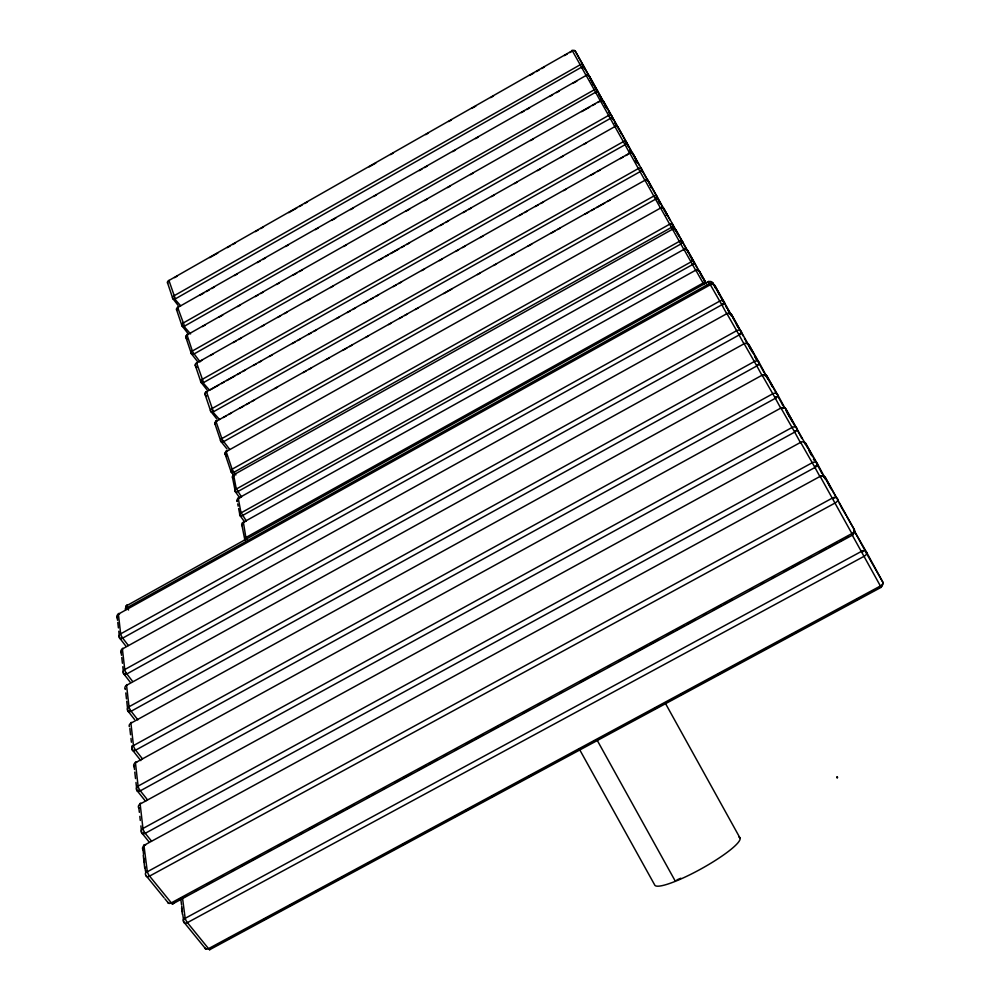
<?xml version="1.0" encoding="UTF-8"?>
<svg xmlns="http://www.w3.org/2000/svg" width="1000" height="1000" viewBox="0 0 1000 1000"><rect width="100%" height="100%" fill="white"/><g stroke="black" fill="none" stroke-linecap="round" stroke-linejoin="round"><path stroke-width="1.5" d="M781.475 409L781.5 407.875M586.388 75.062L586.337 75.713L586.725 75.05M615.075 126.175L615.013 126.825L615.413 126.15M629.938 152.637L629.862 153.287A2.5 1.65 -29.5 0 1 630.462 153.025M645.15 179.737L645.075 180.387A2.525 1.688 -29.4 0 1 645.675 180.125M722.5 304L722.113 305.312L726.637 313.6M739.5 333.65L739.1 334.988L126.838 673.925A3.55 1.762 -37.3 0 1 123.6 673.625L122.812 666.7M757.237 364.6L756.838 365.95L131.15 711.237A3.625 1.837 -37.7 0 1 127.837 710.888L126.75 701.287M775.763 396.912L775.35 398.3L135.638 750.163A3.713 1.913 -38.1 0 1 132.25 749.762L131.825 745.987M795.125 430.7L794.7 432.113L140.325 790.812A3.8 2 -38.5 0 1 136.862 790.35L135.975 782.487M815.387 466.05L814.95 467.488L145.238 833.3A3.887 2.087 -39 0 1 141.688 832.775L140.9 825.913M582.112 66.85L175.325 298.888A2.35 1.475 -37.1 0 1 172.825 298.587L167.688 283.288A2.338 1.462 -37 0 1 167.712 282.425M596.188 91.912L184.525 326.138A2.375 1.512 -37.3 0 1 181.988 325.825L176.725 310.188A2.362 1.487 -37.2 0 1 176.75 309.3M610.6 117.562L610.312 118.45L193.925 354.038A2.4 1.538 -37.5 0 1 191.363 353.688L185.975 337.688A2.387 1.525 -37.4 0 1 186.562 335.812M625.337 143.825L625.05 144.713L203.562 382.575A2.438 1.575 -37.7 0 1 200.95 382.212L195.438 365.838A2.413 1.562 -37.6 0 1 195.463 364.913M640.438 170.712L640.15 171.612L213.412 411.788A2.462 1.613 -38 0 1 210.763 411.388L205.125 394.637A2.45 1.6 -37.8 0 1 205.375 393.188M655.9 198.263L655.612 199.163L223.5 441.7A2.487 1.65 -38.2 0 1 220.812 441.275L215.037 424.113A2.475 1.638 -38.1 0 1 215.637 422.137M671.75 226.475L671.45 227.387L233.825 472.325A2.525 1.7 -38.5 0 1 231.1 471.875L225.188 454.3A2.5 1.675 -38.3 0 1 225.438 452.788M184.425 919.05L185.087 917.712L182.463 897.6M146.575 872.487L147.25 871.137L143.912 845.212M245.362 537.825L703.737 282.688M240.487 513.212L691.7 261.537M235.763 489.338L680.037 241.012M209.638 949.538L210.15 948.587A3.85 1.037 62.7 0 1 208.538 948.637A3.9 2.237 -40.1 0 1 204.9 947.95L183.762 921.975L182.825 914.737M172.5 903.825L175.763 901.413M630.275 152.625L629.862 153.287L629.475 152.537L644.912 180.362M645.5 179.725L645.075 180.387L644.712 179.7L660.375 207.913M582.4 66.963L581.85 67.725L586.075 75.462M596.475 92.025L595.913 92.788L600.675 101.512M610.887 117.675L610.312 118.45L614.55 126.213M722.938 304.188L122.7 638.112A3.475 1.688 -37 0 1 119.537 637.875L118.787 631.225M739.938 333.85L739.1 334.988L743.688 343.387M625.625 143.925L625.05 144.713L629.812 153.45M757.688 364.787L756.838 365.95L762.138 375.688M640.738 170.825L640.15 171.612A2.512 1.675 -29.4 0 0 641.525 168.912L632.85 153.5A2.5 1.65 -29.5 0 0 631.65 152.838M776.225 397.113L775.35 398.3L780.713 408.162M795.6 430.9L794.7 432.113L800.138 442.1M656.2 198.363L655.612 199.163A2.55 1.713 -29.3 0 0 657 196.412L648.112 180.625A2.525 1.688 -29.4 0 0 646.287 179.963M815.875 466.25L814.95 467.488L819.775 476.362M672.05 226.588L671.45 227.387L672.513 229.338M184.112 918.9L861.538 551.337A4 3.2 -28.2 0 1 866.575 552.25L882.738 582.013A3.962 3.15 -28.1 0 1 881.6 586.087M146.263 872.337L832.525 497.987L833.925 498.237M245.138 537.762L245.8 536.975L243.4 522.487M235.55 489.275L236.188 488.512L233.575 474.7L234.562 475.65M240.275 513.15L240.925 512.375L238.225 498.137L238.888 498.663M821.1 475.863L143.512 845.638M126.213 605.95L708.7 281.512M209.2 949.55L210.15 948.587A3.862 2.963 -10.6 0 1 209.237 948.962M172.062 903.85L173.038 902.887A3.9 1.075 62.3 0 1 171.325 902.85A3.95 2.2 -39.7 0 1 167.688 902.212L164.988 898.9M696.4 269.8L242.387 522.825M237.613 498.663L684.587 249.025M232.963 475.213L673.138 228.888M715.688 288.05L712.9 283.038A3.45 1.175 -29.3 0 0 709.35 283.675L708.238 281.737L709.112 281.388M821.525 475.95L820.337 476.7L852.688 535L172.925 903.775M696.675 269.825L695.863 270.3L703.962 284.6M695.825 270.538L683.888 249.237L684.862 249.062M174.613 277.65L177.312 276.112M209.762 257.625L217.875 253M227.338 247.613L230.05 246.075M232.75 244.537L235.45 243M255.45 231.612L258.113 230.087M260.775 228.575L263.438 227.05M288.762 212.638L296.75 208.075M299.425 206.562L302.087 205.05M304.762 203.512L307.45 201.988M369.1 166.875L375.838 163.038M390.675 154.588L393.363 153.05M425.725 134.625L428.413 133.088M448.7 121.538L451.413 119.987M471.75 108.4L475.825 106.088M490.737 97.6L493.45 96.05M529.7 75.4L533.713 73.112M536.388 71.6L539.062 70.075M541.737 68.55L544.412 67.025M564.462 55.6L567.137 54.075M569.812 52.562L572.487 51.037L572.062 50.263L581.85 67.725A2.4 1.525 -29.8 0 0 583.188 65.213L575.288 51.163A2.387 1.5 -29.9 0 0 574.65 50.663M684.112 249.913L672.45 229.088L673.4 228.912M199.713 295.387L203.738 293.1M206.412 291.588L209.1 290.062M211.775 288.538L214.45 287.013M234.562 275.587L237.25 274.062M257.425 262.6L260.125 261.062M262.812 259.538L265.512 258M285.738 246.513L288.438 244.975M315.413 229.65L318.125 228.113M331.688 220.4L335.763 218.088M350.675 209.613L353.387 208.075M373.738 196.513L376.45 194.975M419.3 170.625L421.975 169.1M424.65 167.587L427.325 166.062M452.75 151.613L455.45 150.087M475.625 138.625L478.312 137.088M521.388 112.625L524.087 111.088M526.8 109.55L529.5 108.012M549.8 96.475L552.513 94.938M556.562 92.625L559.275 91.088M572.8 83.4L576.862 81.1M202.45 326.587L205.162 325.05M218.725 317.362L222.787 315.05M237.712 306.6L240.425 305.05M255.35 296.6L258.025 295.087M260.7 293.562L263.375 292.05M276.75 284.475L279.425 282.95M292.8 275.375L296.812 273.1M299.488 271.575L302.162 270.062M343.75 246.5L346.438 244.975M382.775 224.375L386.812 222.087M405.725 211.375L409.787 209.062M424.675 200.625L427.375 199.1M447.688 187.587L450.387 186.05M470.562 174.625L473.237 173.1M530.662 140.562L533.337 139.037M581.7 111.625L589.763 107.062M592.45 105.538L595.138 104.012M597.825 102.5L600.513 100.975L600.1 100.213L610.312 118.45A2.462 1.587 -29.7 0 0 611.675 115.85L603.4 101.137A2.438 1.575 -29.7 0 0 602.737 100.612M199.688 361.613L202.387 360.087M210.463 355.525L213.15 354M233.337 342.587L236.025 341.075M238.725 339.55L241.412 338.025M261.6 326.613L264.288 325.1M277.825 317.45L280.525 315.912M284.587 313.625L287.3 312.087M307.6 300.613L310.312 299.075M330.625 287.6L333.325 286.062M346.7 278.5L349.375 277M378.762 260.387L382.762 258.113M385.438 256.613L388.113 255.1M390.775 253.588L398.8 249.062M401.463 247.55L404.137 246.038M406.825 244.513L409.513 243M429.663 231.6L432.35 230.087M440.412 225.525L443.1 224.013M445.788 222.488L448.475 220.975M463.263 212.613L465.95 211.1M468.638 209.575L471.325 208.05M491.587 196.6L494.288 195.075M514.562 183.612L517.263 182.087M537.537 170.625L540.25 169.088M560.625 157.575L563.337 156.037M583.737 144.5L586.462 142.963M210.712 389.625L218.725 385.112M221.4 383.6L224.062 382.1M226.737 380.588L234.75 376.075M237.425 374.562L240.1 373.062M242.775 371.55L245.438 370.037M253.463 365.525L256.125 364.012M258.8 362.512L261.475 361M269.488 356.488L272.162 354.975M292.3 343.625L294.988 342.113M297.675 340.6L300.363 339.075M308.425 334.538L311.112 333.013M313.8 331.5L316.488 329.988M336.65 318.612L339.338 317.1M347.413 312.55L350.112 311.025M352.812 309.5L355.525 307.975M363.638 303.4L367.688 301.112M370.4 299.587L373.1 298.062M375.8 296.537L378.512 295.012M393.375 286.625L396.087 285.1M398.787 283.575L401.488 282.05M421.812 270.6L424.525 269.062M439.487 260.625L442.212 259.1M455.812 251.425L458.537 249.887M462.612 247.587L465.337 246.062M480.3 237.625L483.025 236.088M519.325 215.613L522.013 214.1M524.7 212.587L527.388 211.075M535.438 206.525L538.125 205.012M540.812 203.5L543.5 201.988M563.675 190.613L566.375 189.088M590.688 175.375L594.75 173.088M597.45 171.575L600.15 170.05M620.413 158.625L623.112 157.1M625.812 155.575L628.513 154.05M223.388 417.525L226.088 416M228.8 414.475L231.5 412.962M239.613 408.4L243.675 406.112M246.375 404.588L249.088 403.075M251.788 401.55L254.488 400.025M274.775 388.625L277.488 387.1M303.275 372.6L306 371.062M308.725 369.538L311.438 368M326.413 359.588L329.125 358.062M342.738 350.412L346.812 348.113M349.538 346.587L352.262 345.05M365.763 337.463L368.45 335.95M388.6 324.625L391.287 323.113M399.338 318.575L402.025 317.062M404.712 315.55L407.4 314.05M415.462 309.513L418.137 308M443.75 293.6L451.863 289.037M477.537 274.6L480.238 273.087M493.75 265.487L496.45 263.962M511.388 255.575L514.113 254.037M527.7 246.4L531.788 244.1M550.812 233.4L554.9 231.1M557.612 229.575L560.337 228.05M584.663 214.363L588.688 212.1M591.375 210.588L594.05 209.088M596.737 207.575L604.8 203.038M607.487 201.537L610.163 200.025M709.35 283.675L127.387 607.5A3.375 1.113 -24.2 0 0 125.738 609.725A3.362 3.062 -59 0 1 125.475 608.075M749.175 346L731.538 314.562A3.575 3.062 -30.1 0 0 726.938 313.612L122.4 648.975A3.5 2.888 -7.6 0 0 121.263 653.025L121.512 655.288M178.5 899.925L181.225 898.45M183.95 896.963L186.688 895.487M194.862 891.05L197.6 889.562M207.15 884.388L212.6 881.425M220.787 876.988L223.512 875.5M231.7 871.062L234.425 869.587M241.25 865.888L249.438 861.438M252.162 859.963L260.35 855.525M268.538 851.075L271.262 849.6M278.087 845.9L280.812 844.412M283.538 842.938L286.262 841.462M288.988 839.987L291.7 838.512M299.875 834.075L302.587 832.6M309.387 828.913L317.562 824.488M325.725 820.05L328.438 818.575M335.238 814.887L343.413 810.462M346.125 808.975L354.288 804.55M366.538 797.913L369.263 796.438M371.975 794.95L374.7 793.475M382.863 789.05L385.588 787.575M395.112 782.412L400.538 779.463M403.25 777.987L411.388 773.575M418.175 769.887L426.325 765.475M429.038 764L431.75 762.525M434.462 761.05L437.175 759.575M443.963 755.9L446.675 754.425M454.825 750.013L457.537 748.538M465.675 744.112L472.463 740.438M475.175 738.962L483.325 734.55M491.463 730.125L498.25 726.45M500.962 724.975L503.675 723.5M511.863 719.062L514.6 717.575M522.825 713.112L529.675 709.4M537.9 704.938L540.638 703.45M548.862 698.988L551.6 697.5M559.825 693.037L562.562 691.55M580.375 681.888L588.6 677.425M591.337 675.938L599.562 671.475M607.788 667.025L610.525 665.537M618.75 661.075L621.487 659.587M628.325 655.875L636.525 651.425M639.263 649.938L647.463 645.487M650.2 644.013L658.4 639.562M666.6 635.112L673.438 631.4M676.175 629.913L684.375 625.462M687.113 623.975L695.312 619.525M703.525 615.075L706.25 613.6M713.088 609.888L721.287 605.438M724.025 603.95L726.762 602.475M729.5 600.988L732.225 599.5M749.975 589.875L752.7 588.4M760.888 583.95L763.625 582.475M771.8 578.025L774.538 576.55M784.087 571.362L789.538 568.413M792.275 566.925L800.462 562.487M808.637 558.05L811.375 556.562M819.562 552.125L826.375 548.425M829.112 546.938L837.3 542.5M840.025 541.025L842.75 539.538M845.475 538.062L848.213 536.575M216.975 944.9L219.7 943.438M227.887 939.013L230.613 937.537M242.887 930.913L245.613 929.45M263.35 919.875L271.537 915.45M279.725 911.038L282.45 909.562M289.275 905.888L297.45 901.462M305.637 897.05L308.375 895.575M315.188 891.9L319.288 889.688M320.637 888.95L323.363 887.487M331.525 883.088L338.325 879.412M341.037 877.938L343.762 876.475M346.488 875.013L349.2 873.538M356 869.875L358.725 868.4M366.887 864L369.6 862.525M381.85 855.925L384.562 854.45M392.725 850.05L395.45 848.587M402.25 844.912L410.412 840.512M418.562 836.1L425.363 832.438M430.825 829.488L436.312 826.525M444.55 822.075L447.3 820.6M454.162 816.888L462.4 812.45M465.15 810.962L473.387 806.513M481.625 802.075L484.363 800.588M491.238 796.888L499.475 792.438M507.713 787.987L510.45 786.513M518.688 782.062L521.438 780.588M528.3 776.875L536.538 772.438M544.775 767.987L547.513 766.513M570.788 753.95L573.525 752.475M594.062 741.388L599.538 738.438M607.75 734L610.487 732.525M633.775 719.963L636.512 718.475M654.3 708.875L662.5 704.45M670.7 700.025L673.425 698.55M680.25 694.875L688.45 690.45M696.637 686.025L699.375 684.55M708.938 679.388L714.4 676.438M717.125 674.963L725.325 670.55M733.512 666.125L740.35 662.438M748.538 658.012L751.275 656.538M759.463 652.113L766.3 648.438M774.475 644.025L777.2 642.55M784.013 638.875L786.737 637.4M789.463 635.938L792.188 634.462M794.912 632.987L797.638 631.525M809.9 624.9L812.625 623.425M835.788 610.925L838.512 609.462M846.688 605.05L849.412 603.575M856.225 599.9L864.4 595.487M872.575 591.075L879.388 587.4M209.825 949.625L881.137 587.337L851.862 534.412M126.3 605.737L127.3 605.262A3.337 0.8 60.7 0 0 127.387 607.5L128.55 610.05M853.6 533.763L852.3 534.362L852.688 535M676.95 879.862L680.812 878.238M215.75 421.65C217.613 421.812 215.413 419.875 216 421.463L222.213 439.625L229.713 449.438M205.825 392.212L206.7 391.887A2.45 1.6 -37.8 0 0 205.725 392.688M186.675 335.35L187.525 335.037L186.863 334.438L192.688 352.013L200.025 361.8M853.462 534.175L852.3 534.362A4.025 3.237 -28.4 0 0 854.287 529.587L825.413 477.65A4 2.275 -28.1 0 0 823.587 476.825M881.9 586.512L880.75 586.663L881.137 587.337M225.938 451.512C227.8 451.9 225.475 450.087 226.175 451.637L232.275 469.688L235.912 474.913M215.775 421.375L216.625 421.325M205.863 391.938L206.7 391.887M186.7 335.075L187.525 335.037A2.387 1.525 -37.4 0 0 187.013 335.387M862.925 551.587L861.538 551.337L862.588 552M232.887 472.137L233.825 472.325L233.05 471.863M222.562 441.5L223.5 441.7L222.725 441.238M212.488 411.587L219.587 419.538M202.638 382.375L209.7 390.337M193.025 353.837L193.925 354.038L193.188 353.575M183.625 325.95L190.588 333.925M174.438 298.688L180.688 305.8M143.775 832.938L145.238 833.3L151.475 841.075M138.912 790.45L140.325 790.812L147.325 799.613M134.25 749.812L135.638 750.163L142.487 758.875M129.775 710.888L131.15 711.237L137.863 719.85M125.5 673.575L126.838 673.925L132.6 681.388M121.4 637.775L122.7 638.112L128.363 645.5M196.5 362.612L203.562 382.575L202.8 382.113M233.212 474.95L233.525 475.075A2.537 2.188 -10.7 0 0 232.638 478.125L235.287 491.575L239.875 498.088M237.862 498.4L238.175 498.537A2.575 2.2 -10.9 0 0 237.262 501.613A2.575 1.225 -34.9 0 1 237.438 500.8M242.65 522.562L242.963 522.7A2.612 2.225 -11.1 0 0 242.037 525.812L244.387 537.7M679.8 241.262L679.175 240.912A2.612 2.275 -30.8 0 1 682.537 241.637L694.112 262.812A2.6 2.25 -30.5 0 1 694.325 263.363M691.462 261.788L690.812 261.425A2.65 2.3 -30.5 0 1 694.237 262.15L703.988 279.988M703.5 282.95L702.837 282.575A2.688 2.325 -30.3 0 1 706.3 283.312A2.688 1.338 -28.9 0 1 706.388 283.65M212.65 411.325L213.412 411.788L206.412 391.562M833.575 498.638L832.525 497.987A4.05 3.3 -28.6 0 1 837.663 498.95A4.05 2.338 -28 0 1 835.263 502.912L149.588 876.1A3.987 2.175 -39.5 0 1 145.95 875.5A3.95 3.1 -9.2 0 1 147.25 871.137A3.925 1.087 62.1 0 0 149.588 876.1L171.325 902.85L851.925 533.562A4.025 2.362 -27.8 0 0 854.287 529.587L846.688 516.375M183.787 325.688L184.525 326.138L177.525 307.038L178.263 307.575M174.6 298.425L175.325 298.888L168.925 280.4M144.025 832.5L145.238 833.3A3.825 1.037 61.9 0 1 142.95 828.475L140.15 804.038A3.775 1.013 61.7 0 1 140.925 803.325M139.137 790.025L140.325 790.812A3.75 1 61.6 0 1 138.1 786.112L135.425 762.738L780.975 408A3.825 3.188 -29.3 0 1 785.85 408.963L807.875 448.338M134.475 749.388L135.638 750.163A3.663 0.95 61.4 0 1 133.463 745.588L130.9 723.2A3.613 0.938 61.2 0 1 131.65 722.625M130 710.475L131.15 711.237A3.588 0.912 61.1 0 1 129.012 706.762L126.562 685.312A3.538 0.9 61 0 1 127.3 684.8M125.725 673.162L126.838 673.925A3.513 0.875 60.9 0 1 124.75 669.562L122.4 648.975A3.475 0.862 60.8 0 1 123.125 648.525M121.613 637.375L122.7 638.112A3.438 0.838 60.8 0 1 120.662 633.862L118.4 614.1L710.413 284.725A3.513 3.013 -30.4 0 1 714.925 285.675L732.062 316.225M837.1 777.763L836.712 776.925L837.15 777.812M837.613 777.487L837.425 777.025M145.95 875.5L164.088 897.788M233.188 474.462L231.1 471.875A2.525 1.812 -18.2 0 1 232.087 469.212L669.7 224.2A2.575 1.875 -30 0 1 672.837 224.6L679.188 236.275M226.575 456.025L225.188 454.3A2.512 1.812 -18.1 0 1 226.175 451.637L660.612 208.012A2.562 1.875 -30.1 0 1 663.737 208.412L672.837 224.6A2.575 1.75 -29.2 0 1 671.45 227.387L660.462 207.775M227.025 449.012L220.812 441.275A2.5 1.812 -18.1 0 1 221.788 438.612L653.875 196.012A2.55 1.875 -30.2 0 1 657 196.412L666.475 213.888A2.525 1.85 -30.1 0 1 666.462 215.387M148.812 841.637L141.688 832.775A3.862 3.062 -8.9 0 1 142.95 828.475L812.288 462.7A3.962 3.25 -28.8 0 1 817.325 463.65L831.025 488.888M216.938 419.137L210.763 411.388A2.462 1.812 -17.9 0 1 211.713 408.738L638.438 168.5A2.512 1.875 -30.4 0 1 641.525 168.912L651.012 186.363A2.5 1.85 -30.3 0 1 651.162 187.35M145.6 801.325L136.862 790.35A3.775 3.025 -8.7 0 1 138.1 786.112L792.113 427.438A3.875 3.212 -29.1 0 1 797.038 428.4A3.875 2.125 -28.3 0 1 794.7 432.113L780.662 407.475L781.112 408.338M206.5 396.362L205.125 394.637A2.45 1.812 -17.9 0 1 206.062 391.987L629.775 153.075A2.5 1.875 -30.5 0 1 632.85 153.5L639.188 165.15M207.087 389.963L200.95 382.212A2.438 1.812 -17.8 0 1 201.875 379.562L623.362 141.637A2.487 1.875 -30.6 0 1 626.425 142.062L635.9 159.5A2.475 1.85 -30.4 0 1 636.05 160.475M196.8 367.562L195.438 365.838A2.425 1.812 -17.7 0 1 196.363 363.2L614.913 126.575A2.475 1.875 -30.7 0 1 617.95 127.013L626.425 142.062A2.487 1.625 -29.5 0 1 625.062 144.713L614.812 126.45M140.812 760.625L132.25 749.762A3.7 2.988 -8.4 0 1 133.463 745.588L772.812 393.75A3.787 3.162 -29.4 0 1 777.65 394.7L785.013 408.25M197.463 361.463L191.363 353.688A2.413 1.812 -17.6 0 1 192.275 351.062L608.638 115.412A2.462 1.875 -30.8 0 1 611.675 115.85L635.9 159.5A2.475 1.638 -29.5 0 1 636.013 160.375M187.325 339.425L185.975 337.688A2.4 1.812 -17.5 0 1 186.887 335.062L600.388 100.7A2.438 1.875 -30.9 0 1 603.4 101.137L621.15 133.262A2.438 1.85 -30.6 0 1 621.3 133.725M188.05 333.6L181.988 325.825A2.387 1.812 -17.5 0 1 182.887 323.2L594.263 89.787A2.425 1.863 -31 0 1 597.275 90.237L606.725 107.625A2.413 1.837 -30.8 0 1 606.888 108.588M134.55 719.5L127.837 710.888A3.625 2.95 -8.1 0 1 129.012 706.762L754.362 361.512A3.7 3.125 -29.7 0 1 759.1 362.475L767.038 377.05M178.188 305.5L172.825 298.587A2.362 1.8 -17.3 0 1 173.713 295.975L580.212 64.75A2.4 1.863 -31.2 0 1 583.188 65.213L592.638 82.562A2.387 1.525 -29.8 0 1 592.562 83.85M130.188 682.15L123.6 673.625A3.55 2.913 -7.8 0 1 124.75 669.562L736.7 330.662A3.625 3.088 -30 0 1 741.35 331.613A3.625 1.863 -28.7 0 1 739.1 334.988L726.888 313.587M126 646.312L119.537 637.875A3.475 2.875 -7.5 0 1 120.662 633.862L719.775 301.087A3.55 3.038 -30.3 0 1 724.325 302.038A3.55 1.787 -28.8 0 1 722.113 305.312L710.375 284.75M246.363 521.025L240.925 512.375A2.6 2.212 -11 0 0 240 515.475L244.65 522.038M241.562 497.05L236.188 488.512A2.562 2.188 -10.8 0 0 235.287 491.575A2.55 1.212 -34.8 0 0 237.738 491.625L680.888 244A2.612 1.262 -29.1 0 0 682.537 241.637L675.962 230.087A2.587 2.263 -30.9 0 0 672.613 229.363M743.95 343.35L756.838 365.95A3.7 1.95 -28.6 0 0 759.1 362.475L748.863 344.675A3.663 1.9 -28.6 0 0 747.262 344.025M247.037 539.675L245.8 536.975A2.637 2.237 -11.2 0 0 244.862 540.1A2.637 1.288 -35.1 0 0 245.012 540.413M730.725 314.662L731.775 316.488M736.525 324.762L738.125 327.537M748.112 344.913L744.45 338.3M748.65 345.863L751.95 351.587M755.275 357.375L756.95 360.275L754.362 355.525M767.975 379.462L764.55 373.5A3.625 3.05 -29.5 0 1 764.812 374.263M786.413 411.55L790.013 417.812M790.625 418.875L791.825 420.975M803.8 441.812L805.05 443.975M809.438 451.613L811.338 454.913M822.562 474.438L825.163 478.975M842.6 509.25L846 515.175M706.3 283.312L699.3 271.025A2.662 1.312 -29 0 0 698.662 270.625M689.675 255.012L694.112 262.812A2.6 1.275 -29 0 1 694.125 263.538M701.35 275.5L702.487 277.5M704.775 281.525L705.925 283.538L704.638 281.175M598.375 92.925A2.4 1.538 -29.7 0 1 598.638 93.238L606.725 107.625A2.413 1.562 -29.7 0 1 606.825 108.462M648.1 181.2L640.763 168.05M649.55 183.787L651.012 186.363A2.5 1.675 -29.4 0 1 651.125 187.262M679.275 236.65L671.65 222.987M680.8 239.35L682.325 242.062A2.562 1.75 -29.1 0 1 682.475 242.512A2.562 1.85 -29.9 0 0 682.325 242.062L680.763 239.175M592.75 83.162L594.062 85.5M596.7 90.188L598.025 92.55M600.4 97.475A2.338 1.5 -29.7 0 1 600.662 97.775L601.975 100.113M604.6 104.8L605.925 107.15M716.388 289.3L724.075 303.1M725.475 305.625L726.875 308.137M727.575 309.4L728.975 311.913M665.263 703.075L739.912 837.812M597.062 740.062L675.375 881.3M579.225 748.888L654.663 884.9A48.7 8.275 -29 0 0 703.925 867.3A48.7 8.275 -29 0 0 738.9 837.087M679.163 235.95L675.962 230.087A2.587 1.238 -29.1 0 0 674.3 229.788M679.812 237.125L683.012 242.975M683.65 244.15L686.838 249.975M720.037 295.087L714.925 285.675A3.513 1.75 -28.9 0 0 713.413 285.1M720.675 296.25L725.138 304.438M725.775 305.613L727.038 307.938M727.675 309.1L730.2 313.75M705.188 281.8L699.3 271.025A2.662 2.312 -30.4 0 0 695.863 270.3L695.85 270.325M697.15 267.987L687.45 250.238A2.625 1.275 -29.1 0 0 686.338 249.838M697.788 269.163L699.075 271.512A2.612 1.288 -29 0 0 698.45 271.125M833.7 492.925L825.413 477.65A4 3.275 -28.8 0 0 820.337 476.7L820.138 476.425M834.388 494.188L836.45 497.987M839.188 503.038L841.912 508.075A3.962 3.212 -28.5 0 1 842.2 508.862M864.85 550.312L854.8 531.8L866.575 552.25A4 2.375 -27.7 0 1 864.25 556.213L187.4 922.625A3.925 2.212 -39.9 0 1 183.762 921.975A3.9 3.013 -10.1 0 1 185.087 917.712A3.875 1.062 62.5 0 0 187.4 922.625L208.538 948.637L880.438 585.988A3.962 2.4 -27.6 0 0 882.738 582.013L867.513 555.212M865.512 551.538L866.838 553.987M813.112 457.125L805.612 443.312A3.912 2.175 -28.2 0 0 804.613 442.625M813.8 458.375L815.15 460.863M816.513 463.363L821.912 473.312A3.875 2.2 -28.1 0 0 821.513 472.887M808.538 449.575L809.887 452.05M810.562 453.288L811.9 455.763M795.938 427.512L785.85 408.963A3.825 2.075 -28.4 0 0 783.288 408.325M796.6 428.75L801.938 438.562A3.787 2.1 -28.2 0 0 801.55 438.15M785.688 409.475L791 419.263M791.663 420.487L792.987 422.925M776.912 394.425L766.95 376.112A3.738 1.988 -28.5 0 0 764.463 375.525M777.575 395.637L782.837 405.325A3.713 2.013 -28.4 0 0 782.463 404.938M767.688 378.263L772.288 386.712M754.125 354.338L748.863 344.675A3.663 3.1 -29.8 0 0 744.175 343.725L126.562 685.312A3.575 2.925 -7.9 0 0 125.4 689.412A3.588 1.787 -37.5 0 1 125.438 688.838M754.775 355.538L756.087 357.938M756.737 359.15L763.9 372.312M749.825 347.188L751.125 349.575M751.775 350.775L753.062 353.15M743.162 335.938L731.538 314.562A3.575 1.825 -28.7 0 0 729.188 314.062M732.7 317.413L734.625 320.938M735.263 322.113L737.175 325.637M670.075 220.087L663.737 208.412A2.562 1.725 -29.3 0 0 662.487 207.712M657.075 197.113L648.112 180.625A2.525 1.875 -30.3 0 0 645.013 180.212L216 421.463A2.475 1.812 -18 0 0 215.037 424.113M659.963 203.775L658.45 200.987A2.425 1.638 -29.3 0 1 658.587 201.4M635.388 159.963L636.9 162.75M629.75 149.95L630.763 151.812M598.112 92.275L589.188 75.862A2.413 1.538 -29.8 0 0 586.9 75.45M599.35 94.9L603.975 103.413M591.438 80.825L594.012 85.562M594.525 86.5L596.062 89.338M586.125 75.338L595.913 92.788A2.425 1.55 -29.8 0 0 597.275 90.237L589.188 75.862A2.413 1.863 -31.1 0 0 586.188 75.412L177.613 307.562A2.362 1.8 -17.4 0 0 176.725 310.188M762.337 375.538L761.925 374.75L775.35 398.3A3.787 2.037 -28.4 0 0 777.65 394.7L766.95 376.112A3.738 3.137 -29.5 0 0 762.175 375.163L130.9 723.2A3.65 2.963 -8.2 0 0 129.312 726.663M800.75 442.638L800.312 441.788L814.95 467.488A3.962 2.225 -28.1 0 0 817.325 463.65L805.612 443.312A3.912 3.225 -29 0 0 800.65 442.35L140.15 804.038A3.812 3.038 -8.8 0 0 138.9 808.3L139.362 812.337M715.75 288.562L712.9 283.038A3.45 3.225 -29.1 0 0 710.037 281.45M237.725 503.9L238.175 506.2M238.625 508.512L240 515.475A2.6 1.25 -35 0 0 242.488 515.55L692.562 264.562A2.65 1.3 -29 0 0 694.237 262.15L687.45 250.238A2.625 2.288 -30.7 0 0 684.062 249.525M180.975 900.413L181.525 904.688M181.713 906.112L182.45 911.85M181.575 907.9L182.413 914.375M117.575 616.95A3.438 1.65 -36.8 0 0 117.287 618.088L117.537 620.262M117.788 622.45L118.413 627.925M121.775 657.562L122.425 663.263M125.8 692.95L126.475 698.9M129.85 728.587L130.55 734.762M130.975 738.487L131.4 742.237M134.5 765.625A3.75 1.95 -38.3 0 0 134.2 766.95L134.5 769.513M134.787 772.1L135.525 778.575M139.825 816.388L140.287 820.462M143.363 848.487A3.925 2.125 -39.2 0 0 143.05 849.912L143.525 854.137M144.012 858.375L144.488 862.625M144.975 866.9L145.463 871.188M143.238 855.15L144.688 867.938M598.638 93.238A2.4 1.837 -30.9 0 1 598.65 94.725M626.75 143.887A2.45 1.613 -29.5 0 1 627.425 144.438A2.45 1.85 -30.6 0 1 627.425 145.938M615.6 126.55A2.475 1.613 -29.6 0 1 617.95 127.013M138.9 808.3A3.837 2.037 -38.7 0 1 138.95 807.65M136.625 762.475A3.7 0.975 61.5 0 0 135.425 762.738A3.738 3 -8.5 0 0 134.2 766.95M813.512 459.012A3.837 3.162 -28.9 0 1 813.55 459.862M145.575 845.175A3.875 1.062 62 0 0 144.338 845.588A3.9 3.075 -9 0 0 143.05 849.912M173.038 902.887A3.925 3.05 -9.7 0 1 172.113 903.275M169.137 903.213A3.925 3.05 -9.7 0 1 167.688 902.212M841.5 507.625A3.962 2.3 -27.9 0 1 841.912 508.075M614.438 123.287A2.35 1.775 -30.7 0 1 614.85 123.55M641.637 170.387A2.487 1.65 -29.4 0 1 642.325 170.938A2.487 1.85 -30.4 0 1 642.487 171.4M125.662 607.225A3.362 3.062 -59 0 1 127.3 605.262M708.325 281.9A3.45 3.225 -29.1 0 1 709.163 281.562M729.438 312.975A3.462 1.137 -29.2 0 1 729.675 313.175M718.562 294.012A3.4 1.137 -29.3 0 1 718.6 294.325M621.15 133.262A2.438 1.6 -29.6 0 1 621.275 133.663M612.587 118.225A2.425 1.575 -29.6 0 1 612.863 118.537A2.425 1.837 -30.7 0 1 613.025 119.513M687.475 251.15A2.575 2.237 -30.7 0 1 687.7 252.3M232.638 478.125A2.537 1.188 -34.7 0 1 232.8 477.337M672.5 225.287A2.537 1.725 -29.2 0 1 673.225 225.875A2.537 1.85 -30 0 1 673.375 226.337M167.688 283.288A2.338 1.8 -17.2 0 1 168.562 280.688L572.325 50.7A2.387 1.863 -31.3 0 1 575.288 51.163L592.638 82.562A2.387 1.837 -31 0 1 592.362 84.562M168.275 281.488A2.338 1.462 -37 0 1 168.7 281.075M583.612 67.925A2.375 1.5 -29.8 0 1 584.725 68.5A2.375 1.837 -31.2 0 1 584.9 69.475M121.263 653.025A3.5 1.725 -37.1 0 1 121.55 651.85M746.675 342.65A3.55 1.85 -28.6 0 1 747.013 343.013A3.55 3.013 -29.8 0 1 747.288 343.75M242.037 525.812A2.612 1.262 -35 0 1 242.512 524.513M793.65 424.137A3.75 2.062 -28.3 0 1 793.8 424.663M666.425 215.3A2.525 1.713 -29.2 0 0 666.475 213.888L657.588 198.075A2.512 1.85 -30.2 0 1 657.575 199.587M656.363 197.4A2.512 1.688 -29.3 0 1 656.888 197.512M608.675 112.688A2.362 1.525 -29.7 0 0 608.575 111.862A2.362 1.8 -30.8 0 1 608.725 112.312M600.662 97.775A2.338 1.8 -30.9 0 1 600.812 98.725M590.312 80.237A2.362 1.5 -29.8 0 1 591.175 80.525M590.725 80.188A2.362 1.825 -31 0 1 591.138 80.45M598.638 94.262A2.375 1.825 -30.9 0 1 599.05 94.525M119.537 614.087A3.4 0.825 60.7 0 0 118.4 614.1A3.438 2.862 -7.3 0 0 117.287 618.088M729.362 313.212A3.487 1.775 -28.8 0 1 729.875 313.412M206.325 948.913A3.862 2.963 -10.6 0 1 204.9 947.95M853.713 530.1A3.938 2.312 -27.8 0 1 854.125 530.55A3.938 3.175 -28.4 0 0 853.612 529.9"/></g></svg>
